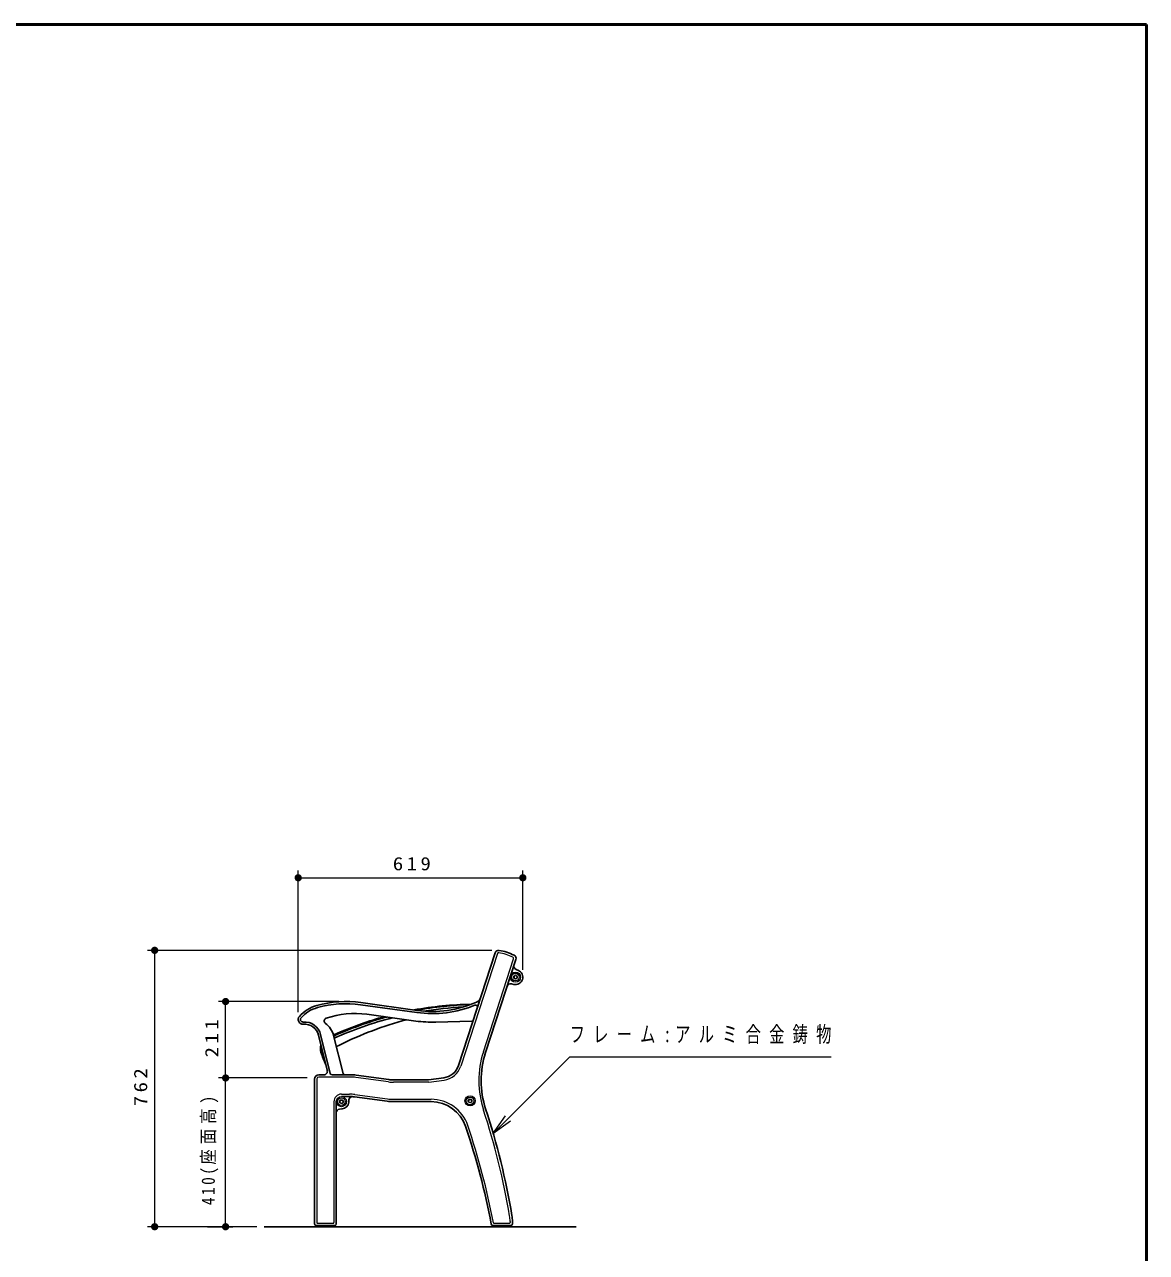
# Model space of a CAD drawing. Units: millimetres on the paper, scale 1:20. Extents: x -365 to 12, y -47 to 257.
# Drawn here: x -154.5 to 0, y 87.8 to 257 of the extents above; entities that cross this region are included whole.
import ezdxf

# ---------------------------------------------------------------- set-up
doc = ezdxf.new("R2010")
doc.units = ezdxf.units.MM
doc.layers.add('LY_1', color=7, linetype='Continuous', lineweight=25)
doc.layers.add('LY_2', color=7, linetype='Continuous', lineweight=13)
doc.styles.add('ＭＳ ゴシック', font='')
doc.styles.get('ＭＳ ゴシック').set_extended_font_data('MS Gothic')

# ---------------------------------------------------------------- blocks, each defined once
blk = doc.blocks.new('filled_dot')
at = {"color": 0, "linetype": 'Continuous', "lineweight": -2, "const_width": 1.25}
blk.add_lwpolyline([(-0.625, 0, 1), (0.625, 0, 1)], format="xyb", close=True, dxfattribs=at)

msp = doc.modelspace()

# ---------------------------------------------------------------- linework, layer by layer
at = {"layer": 'LY_1', "lineweight": 13}
for p, q in [((-116.849, 120.888), (-116.849, 140.42)), ((-116.849, 139.42), (-85.904, 139.42)), ((-85.904, 126.727), (-85.904, 140.42)), ((-90.165, 129.42), (-137.621, 129.42)), ((-136.621, 91.334), (-136.621, 129.42)), ((-89.412, 128.981), (-94.456, 113.459)), ((-91.346, 115.426), (-87.176, 128.259)), ((-87.121, 125.842), (-86.921, 125.958)), ((-87.121, 125.842), (-87.121, 125.611)), ((-87.121, 125.611), (-86.921, 125.496)), ((-86.921, 125.958), (-86.721, 125.842)), ((-86.921, 125.496), (-86.721, 125.611)), ((-86.721, 125.842), (-86.721, 125.611)), ((-111.274, 122.364), (-127.849, 122.364)), ((-126.849, 111.834), (-126.849, 122.364)), ((-115.599, 111.834), (-127.849, 111.834)), ((-126.849, 91.334), (-126.849, 111.834)), ((-114.274, 111.699), (-114.274, 91.909)), ((-109.558, 111.949), (-114.024, 111.949)), ((-104.418, 111.294), (-108.929, 111.906)), ((-98.877, 111.246), (-103.702, 111.246)), ((-98.877, 111.246), (-96.763, 111.533)), ((-111.924, 108.593), (-111.924, 91.909)), ((-111.099, 108.689), (-110.899, 108.805)), ((-111.099, 108.689), (-111.099, 108.458)), ((-111.099, 108.458), (-110.899, 108.343)), ((-110.899, 109.599), (-109.76, 109.599)), ((-110.899, 108.805), (-110.699, 108.689)), ((-110.899, 108.343), (-110.699, 108.458)), ((-110.699, 108.689), (-110.699, 108.458)), ((-109.044, 109.551), (-104.533, 108.938)), ((-103.904, 108.896), (-98.533, 108.896)), ((-93.377, 108.793), (-93.177, 108.909)), ((-93.377, 108.793), (-93.377, 108.562)), ((-93.377, 108.562), (-93.177, 108.447)), ((-93.177, 108.909), (-92.977, 108.793)), ((-93.177, 108.447), (-92.977, 108.562)), ((-92.977, 108.793), (-92.977, 108.562)), ((-90.06, 104.136), (-88.292, 106.611)), ((-90.06, 104.136), (-87.938, 106.257)), ((-87.585, 105.903), (-90.06, 104.136)), ((-114.174, 91.809), (-112.024, 91.809)), ((-89.867, 91.809), (-87.766, 91.809)), ((-87.666, 92.073), (-87.666, 91.909)), ((-122.543, 91.334), (-137.621, 91.334)), ((-129.349, 91.334), (-125.849, 91.334))]:
    msp.add_line(p, q, dxfattribs=at)
at = {"layer": 'LY_1'}
for p, q in [((-94.765, 113.56), (-89.722, 129.081)), ((-91.037, 115.325), (-86.869, 128.151)), ((-86.524, 126.663), (-86.831, 126.794)), ((-87.15, 124.735), (-87.475, 124.81)), ((-108.256, 121.925), (-100.504, 120.85)), ((-108.214, 122.222), (-100.463, 121.147)), ((-107.392, 120.614), (-100.666, 119.681)), ((-92.919, 119.672), (-97.909, 119.531)), ((-112.842, 112.895), (-114.048, 117.731)), ((-112.425, 112.463), (-113.757, 117.803)), ((-110.673, 112.463), (-111.972, 117.673)), ((-113.999, 112.274), (-113.327, 112.274)), ((-112.183, 112.274), (-109.558, 112.274)), ((-108.885, 112.228), (-104.374, 111.616)), ((-96.806, 111.855), (-98.899, 111.571)), ((-114.599, 111.674), (-114.599, 91.734)), ((-103.702, 111.571), (-98.899, 111.571)), ((-111.599, 108.574), (-111.599, 91.734)), ((-110.899, 109.274), (-109.76, 109.274)), ((-109.886, 108.485), (-109.857, 108.818)), ((-109.088, 109.228), (-104.577, 108.616)), ((-103.904, 108.571), (-98.533, 108.571)), ((-111.143, 107.531), (-110.811, 107.56)), ((-114.349, 91.484), (-111.849, 91.484)), ((-114.349, 91.484), (-114.349, 91.334)), ((-111.849, 91.484), (-111.849, 91.334)), ((-90.012, 91.484), (-87.591, 91.484)), ((-89.991, 91.484), (-89.991, 91.334)), ((-87.591, 91.484), (-87.591, 91.334)), ((-87.341, 92.073), (-87.341, 91.734)), ((-121.543, 91.334), (-78.578, 91.334))]:
    msp.add_line(p, q, dxfattribs=at)
at = {"layer": 'LY_1', "lineweight": 13}
msp.add_lwpolyline([(-90.06, 104.136), (-79.453, 114.742), (-43.453, 114.742)], dxfattribs=at)
for centre, radius in [((-86.921, 125.727), 0.7), ((-86.921, 125.727), 0.525), ((-86.921, 125.727), 0.268), ((-110.899, 108.574), 0.7), ((-110.899, 108.574), 0.525), ((-110.899, 108.574), 0.268), ((-93.177, 108.678), 0.7), ((-93.177, 108.678), 0.525), ((-93.177, 108.678), 0.268)]:
    msp.add_circle(centre, radius, dxfattribs=at)
at = {"layer": 'LY_1'}
for centre, radius, start, end in [((-89.246, 128.927), 0.5, 80.64783, 162), ((-90.316, 122.431), 7.083, 63.17417, 80.64783), ((-87.345, 128.306), 0.5, 342, 63.17417), ((-86.635, 127.254), 0.5, 162, 246.99999), ((-86.921, 125.727), 1.018, 257, 67), ((-87.588, 124.323), 0.5, 77, 162), ((-110.274, 107.364), 15, 82.1057, 105.49491), ((-110.274, 107.364), 14.7, 82.1057, 105.49491), ((-98.381, 136.158), 15.455, 262.1057, 292.37225), ((-98.381, 136.158), 15.155, 262.1057, 293.73577), ((-92.404, 121.636), 0.25, 342, 112.37225), ((-92.684, 123.201), 1, 293.73577, 342), ((-116.199, 119.888), 0.65, 138.4096, 274.56948), ((-112.946, 117.001), 5, 105.49491, 138.4096), ((-112.946, 117.001), 4.7, 105.49491, 138.4096), ((-109.037, 108.746), 11.982, 82.1057, 109.26732), ((-116.199, 119.888), 0.35, 138.4096, 274.56948), ((-115.988, 117.247), 2.3, 14, 94.56948), ((-115.988, 117.247), 2, 14, 94.56948), ((-112.859, 119.679), 0.4, 109.26732, 233.46578), ((-114.883, 116.947), 3, 14, 53.46578), ((-98.381, 136.158), 16.634, 262.1057, 271.62851), ((-92.916, 119.572), 0.1, 342, 91.62851), ((-79.149, 111.463), 12.5, 162, 198.17873), ((-97.143, 114.332), 2.5, 277.73061, 342), ((-113.999, 111.674), 0.6, 90, 180), ((-113.327, 112.774), 0.5, 270, 14), ((-112.183, 112.524), 0.25, 194, 270), ((-110.431, 112.524), 0.25, 194, 270), ((-109.558, 107.274), 5, 82.26939, 90), ((-103.702, 116.571), 5, 262.26939, 270), ((-110.899, 108.574), 1.018, 275, 355), ((-109.359, 108.774), 0.5, 101.08819, 175.00001), ((-109.76, 104.274), 5, 82.26939, 90), ((-103.904, 113.571), 5, 262.26939, 270), ((-98.533, 103.571), 5, 18.70266, 90), ((-111.099, 107.033), 0.5, 95, 180), ((-186.034, 76.364), 100, 9.51783, 18.17874), ((-188.516, 73.108), 100, 10.70735, 18.70266), ((-114.349, 91.734), 0.25, 179.99999, 270), ((-111.849, 91.734), 0.25, 270, 0), ((-90.012, 91.734), 0.25, 190.70736, 270), ((-87.591, 91.734), 0.25, 270, 0), ((-92.341, 92.073), 5, 0, 9.51783)]:
    msp.add_arc(centre, radius, start, end, dxfattribs=at)
at = {"layer": 'LY_1', "lineweight": 13}
for centre, radius, start, end in [((-89.246, 128.927), 0.175, 80.64783, 162), ((-90.316, 122.431), 6.758, 63.17417, 80.64783), ((-87.345, 128.306), 0.175, 342, 63.17417), ((-79.149, 111.463), 12.825, 162, 198.46692), ((-97.143, 114.332), 2.825, 277.73061, 342), ((-114.024, 111.699), 0.25, 90, 180), ((-109.558, 107.274), 4.675, 82.26939, 90), ((-103.702, 116.571), 5.325, 262.26939, 270), ((-110.899, 108.574), 1.025, 90, 181.08292), ((-109.76, 104.274), 5.325, 82.26939, 90), ((-103.904, 113.571), 4.675, 262.26939, 270), ((-98.533, 103.571), 5.325, 18.70266, 90), ((-186.034, 76.364), 99.675, 9.51783, 18.14166), ((-188.516, 73.108), 100.325, 10.79008, 18.70266), ((-114.174, 91.909), 0.1, 179.99999, 270), ((-112.024, 91.909), 0.1, 270, 0), ((-89.867, 91.909), 0.1, 190.79008, 270), ((-87.766, 91.909), 0.1, 270, 0), ((-92.341, 92.073), 4.675, 0, 9.51783)]:
    msp.add_arc(centre, radius, start, end, dxfattribs=at)
at = {"layer": 'LY_1', "color": 131}
for centre, radius, start, end in [((-92.403, 74.483), 47.5, 90.75951, 100.33905), ((-91.526, 71.982), 50, 91.79074, 100.40564), ((-91.526, 71.982), 50, 105.20434, 114.12026), ((-92.403, 74.483), 47.5, 105.37801, 109.33838), ((-91.526, 71.982), 49.7, 92.99378, 99.32925), ((-91.526, 71.982), 50.15, 109.33838, 114.09139), ((-91.526, 71.982), 49.7, 104.37951, 114.18199), ((-88.968, 71.569), 50, 105.03295, 116.35114), ((-112.141, 115.883), 1.65, 162.24312, 198.10203), ((-99.452, 120.031), 15, 198.10203, 205.11214), ((-112.141, 115.883), 1.5, 173.27957, 195.61826), ((-99.14, 119.517), 15, 195.61826, 200.69892), ((-110.496, 115.029), 1.5, 116.35114, 135.90148)]:
    msp.add_arc(centre, radius, start, end, dxfattribs=at)
at = {"layer": 'LY_2', "lineweight": 50}
for p, q in [((0, 257), (-365, 257)), ((0, 0), (0, 257))]:
    msp.add_line(p, q, dxfattribs=at)

# ---------------------------------------------------------------- block references
at = {"layer": 'LY_1', "lineweight": 13, "xscale": 0.4, "yscale": 0.4}
msp.add_blockref('filled_dot', (-116.849, 139.42), dxfattribs=at)
for p, rotation in [((-85.904, 139.42), 180), ((-136.621, 129.42), 270), ((-126.849, 122.364), 270), ((-126.849, 111.834), 270), ((-136.621, 91.334), 90), ((-126.849, 91.334), 90)]:
    msp.add_blockref('filled_dot', p, dxfattribs=dict(at, rotation=rotation))

# ---------------------------------------------------------------- texts
at = {"layer": 'LY_1', "style": 'ＭＳ ゴシック'}
for s, insert, char_height, attachment_point in [('\\T1.33;\\W1.15;619', (-100.96, 140.42), 1.833, 8), ('\\T1.54;\\W0.7;フレーム:アルミ合金鋳物', (-79.453, 117.742), 2.199, 4)]:
    msp.add_mtext(s, dxfattribs=dict(at, insert=insert, char_height=char_height, attachment_point=attachment_point))
at = {"layer": 'LY_1', "char_height": 1.833, "attachment_point": 8, "rotation": 90, "style": 'ＭＳ ゴシック'}
for s, insert in [('\\T1.33;\\W1.15;211', (-127.849, 117.528)), ('\\T1.33;\\W1.15;762', (-137.621, 110.794)), ('\\T1.32;\\W0.85;410(座面高)', (-127.849, 102.006))]:
    msp.add_mtext(s, dxfattribs=dict(at, insert=insert))

doc.saveas('drawing.dxf')
